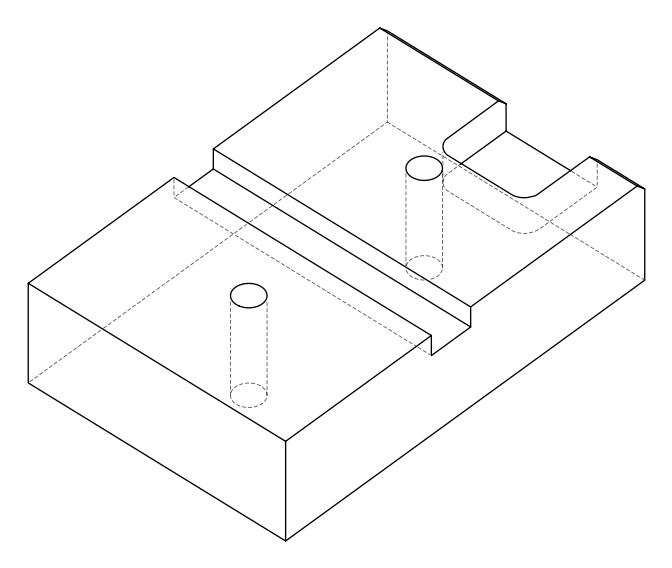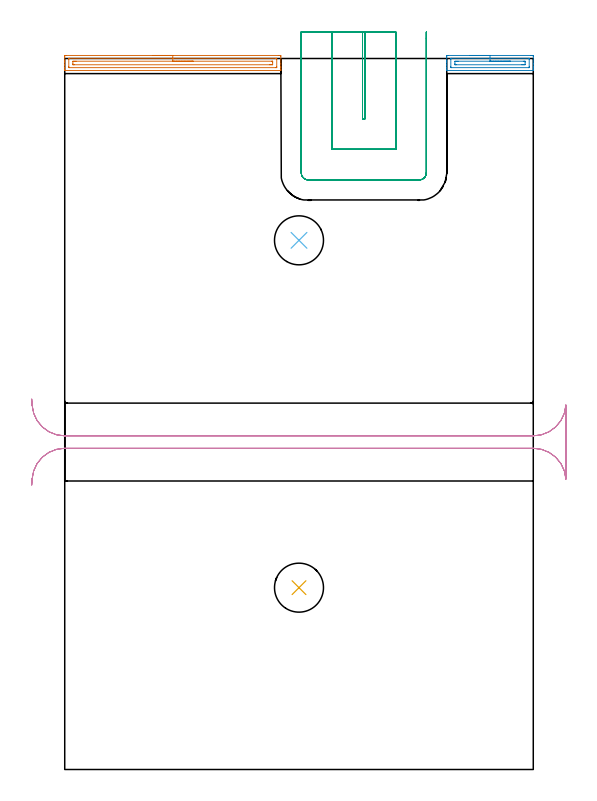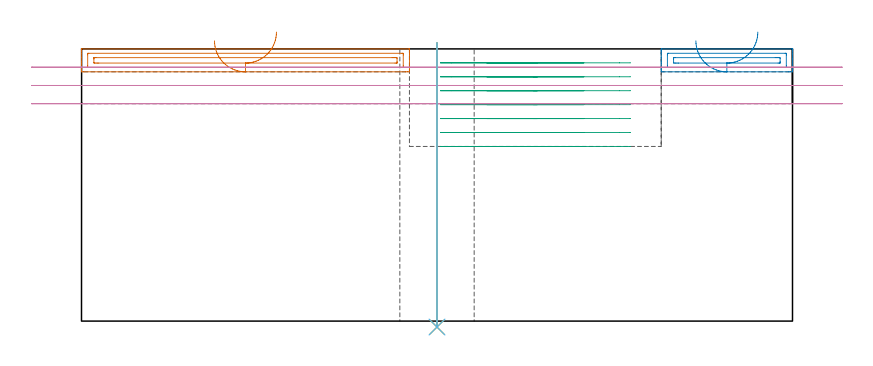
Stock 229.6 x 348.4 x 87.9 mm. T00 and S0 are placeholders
(PLAN: 6 operations, 3 tool changes, 16.5 min)
(1 AREA_MILL | FG_CHAMFER_SURFACE | UGT0205_001 | 2.74 min | 3026 mm3)
(2 AREA_MILL_1 | FG_CHAMFER_SURFACE_1 | UGT0205_001 | 1.22 min | 1289 mm3)
(3 MILL_SLOT | SLOT_PARTIAL_RECTANGULAR | UGT0201_094 | Follow Part, ap 5, ae 75% | 8.13 min | 175292 mm3)
(4 MILL_RECTANGULAR_SLOT | SLOT_RECTANGULAR | UGT0201_004 | Follow Part, ap 8, ae 75% | 3.64 min | 154855 mm3)
(5 INDEXABLE_INSERT_DRILL_THROUGH_HOLE_FROM_SOLID | STEP1HOLE | NXT0302_019 | 0.37 min | 39747 mm3)
(6 INDEXABLE_INSERT_DRILL_THROUGH_HOLE_FROM_SOLID_1 | STEP1HOLE_1 | NXT0302_019 | 0.37 min | 39721 mm3)
(TOOL UGT0205_001 | Chamfer Mill 20 x 3 x 45 deg. | D20 FL50 Z2)
(TOOL UGT0201_094 | End mill 20 mm | D20 FL38 Z4)
(TOOL UGT0201_004 | End Mill 32 mm | D32 FL53 Z6)
(TOOL NXT0302_019 | Index. Insert Drill 24mm [880-D2400L25-05] | D24 PA176 FL120 Z2)
(OP 1 AREA_MILL)
G17 G21 G94 G90
T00 M6
G54
G17 G0 G90 X42.95 Y349.9 S1061 M3
G43 Z97.9 H0
Z90.5
G94 G1 X42.988 Z89.628 F250.
X43.102 Z88.763
X43.291 Z87.912
X43.553 Z87.08
X43.887 Z86.274
X44.29 Z85.5
X44.758 Z84.764
X45.29 Z84.072
X45.879 Z83.429
X46.522 Z82.839
X47.214 Z82.308
X47.95 Z81.84
X48.724 Z81.437
X49.53 Z81.103
X50.362 Z80.841
X51.214 Z80.652
X52.078 Z80.538
X52.95 Z80.5
X104.684
X105.268 Y349.899 Z80.501
X105.847 Y349.894 Z80.503
X105.892 Y349.892 Z80.506
X105.9 Y349.318 Z81.079
Y345.755 Z84.64
Y344.341 Z86.056
Y343.973 Z86.422
Y343.238 Z87.162
Y342.98 Z87.419
Y342.556 Z87.835
X105.89 Y342.503 Z87.888
X105.715 Y342.5 Z87.9
X0.185
X0.01 Y342.503 Z87.888
X0.007 Y342.554 Z87.837
X0. Y342.981 Z87.419
Y343.238 Z87.162
Y343.973 Z86.422
Y345.232 Z85.166
Y346.645 Z83.75
Y347.275 Z83.122
Y349.056 Z81.341
X0.002 Y349.318 Z81.079
X0.008 Y349.892 Z80.506
X0.053 Y349.894 Z80.504
X0.632 Y349.9 Z80.5
X52.95
Y348.486 Z81.914
X103.539
X103.657 Y348.484 Z81.916
X103.884 Y348.479 Z81.921
X103.89 Y348.427 Z81.973
X103.899 Y348.01 Z82.39
Y344.446 Z85.954
X103.893 Y343.973 Z86.427
X103.89 Y343.927 Z86.473
X103.715 Y343.919 Z86.481
X103.598 Y343.915 Z86.485
X103.539 Y343.914 Z86.486
X2.361
X2.243 Y343.916 Z86.484
X2.016 Y343.921 Z86.479
X2.01 Y343.973 Z86.427
X2.001 Y344.39 Z86.01
Y347.954 Z82.446
X2.007 Y348.427 Z81.973
X2.01 Y348.473 Z81.927
X2.185 Y348.481 Z81.919
X2.302 Y348.485 Z81.915
X2.361 Y348.486 Z81.914
X52.95
Y347.072 Z83.328
X101.263
X101.691 Y347.07 Z83.33
X101.833 Y347.068 Z83.332
X101.877 Y347.065 Z83.335
X101.89 Y346.992 Z83.408
X101.896 Y346.854 Z83.546
X101.899 Y346.645 Z83.755
X101.898 Y345.548 Z84.852
X101.89 Y345.345 Z85.055
X101.691 Y345.336 Z85.064
X101.223 Y345.33 Z85.07
X100.797 Y345.329 Z85.071
X100.33 Y345.328 Z85.072
X4.637 Y345.329 Z85.071
X4.209 Y345.33 Z85.07
X4.067 Y345.332 Z85.068
X4.023 Y345.335 Z85.065
X4.01 Y345.408 Z84.992
X4.004 Y345.546 Z84.854
X4.001 Y345.755 Z84.645
X4.002 Y346.852 Z83.548
X4.01 Y347.055 Z83.345
X4.209 Y347.065 Z83.335
X4.677 Y347.07 Z83.33
X5.103 Y347.071 Z83.329
X5.57 Y347.072 Z83.328
X52.95
X53.822 Z83.366
X54.686 Z83.48
X55.538 Z83.669
X56.37 Z83.931
X57.176 Z84.265
X57.95 Z84.668
X58.686 Z85.137
X59.378 Z85.668
X60.021 Z86.257
X60.61 Z86.9
X61.142 Z87.593
X61.61 Z88.328
X62.013 Z89.102
X62.347 Z89.908
X62.609 Z90.74
X62.798 Z91.592
X62.912 Z92.457
X62.95 Z93.328
G0 Z97.9
M5
M2
(OP 2 AREA_MILL_1)
G17 G21 G94 G90
T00 M6
G54
G17 G0 G90 X198.4 Y349.9 S1061 M3
G43 Z97.9 H0
Z90.5
G94 G1 X198.438 Z89.628 F250.
X198.552 Z88.764
X198.741 Z87.912
X199.003 Z87.08
X199.337 Z86.274
X199.74 Z85.5
X200.208 Z84.764
X200.74 Z84.072
X201.329 Z83.429
X201.972 Z82.84
X202.664 Z82.308
X203.4 Z81.84
X204.174 Z81.437
X204.98 Z81.103
X205.812 Z80.841
X206.663 Z80.652
X207.528 Z80.538
X208.4 Z80.5
X228.384
X228.969 Y349.899 Z80.501
X229.547 Y349.894 Z80.504
X229.592 Y349.892 Z80.506
X229.6 Y349.318 Z81.079
Y345.755 Z84.64
Y344.34 Z86.057
Y343.973 Z86.422
Y343.239 Z87.16
Y342.979 Z87.42
X229.593 Y342.554 Z87.838
X229.59 Y342.503 Z87.888
X229.416 Y342.5 Z87.9
X187.384
X187.21 Y342.503 Z87.888
X187.207 Y342.554 Z87.838
X187.2 Y342.979 Z87.42
Y343.24 Z87.16
Y343.973 Z86.422
Y345.23 Z85.167
Y346.645 Z83.75
Y347.274 Z83.122
Y349.056 Z81.341
X187.202 Y349.318 Z81.079
X187.208 Y349.892 Z80.506
X187.253 Y349.894 Z80.504
X187.831 Y349.9 Z80.5
X208.4
Y348.486 Z81.914
X227.239 Y348.485 Z81.915
X227.357 Y348.484 Z81.916
X227.584 Y348.479 Z81.921
X227.59 Y348.427 Z81.973
X227.599 Y348.01 Z82.39
Y344.446 Z85.954
X227.593 Y343.973 Z86.427
X227.59 Y343.927 Z86.473
X227.416 Y343.919 Z86.481
X227.298 Y343.915 Z86.485
X227.239 Y343.914 Z86.486
X189.561 Y343.915
X189.443 Y343.916 Z86.484
X189.216 Y343.921 Z86.479
X189.21 Y343.973 Z86.427
X189.201 Y344.39 Z86.01
Y347.954 Z82.446
X189.207 Y348.427 Z81.973
X189.21 Y348.472 Z81.928
X189.384 Y348.481 Z81.919
X189.502 Y348.485 Z81.915
X189.561 Y348.486 Z81.914
X208.4
Y347.072 Z83.328
X224.964 Y347.071 Z83.329
X225.392 Y347.07 Z83.33
X225.534 Y347.068 Z83.332
X225.577 Y347.065 Z83.335
X225.59 Y346.991 Z83.409
X225.596 Y346.853 Z83.547
X225.599 Y346.645 Z83.755
X225.598 Y345.549 Z84.851
X225.59 Y345.346 Z85.054
X225.392 Y345.335 Z85.065
X224.923 Y345.33 Z85.07
X224.497 Y345.329 Z85.071
X224.031 Y345.328 Z85.072
X191.836 Y345.329 Z85.071
X191.408 Y345.33 Z85.07
X191.266 Y345.332 Z85.068
X191.223 Y345.335 Z85.065
X191.21 Y345.409 Z84.991
X191.204 Y345.547 Z84.853
X191.201 Y345.755 Z84.645
X191.202 Y346.851 Z83.549
X191.21 Y347.054 Z83.346
X191.408 Y347.065 Z83.335
X191.877 Y347.07 Z83.33
X192.303 Y347.071 Z83.329
X192.769 Y347.072 Z83.328
X208.4
X209.272 Z83.366
X210.136 Z83.48
X210.988 Z83.669
X211.82 Z83.932
X212.626 Z84.265
X213.4 Z84.668
X214.136 Z85.137
X214.828 Z85.668
X215.471 Z86.257
X216.06 Z86.901
X216.591 Z87.593
X217.06 Z88.328
X217.463 Z89.102
X217.797 Z89.908
X218.059 Z90.74
X218.248 Z91.592
X218.362 Z92.457
X218.4 Z93.328
G0 Z97.9
M5
M2
(OP 3 MILL_SLOT)
G17 G21 G94 G90
T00 M6
G54
G17 G0 G90 X145.9 Y361.4 S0 M3
G43 Z97.9 H0
Z83.4
G94 G1 Y358.4 F250.
Y318.9 F500.
X147.2
Y358.4
Y361.4 F250.
X130.9
Y358.4
Y303.9 F500.
X162.2
Y358.4
Y361.4 F250.
X115.9
Y358.4
Y292.4 F500.
G3 X119.4 Y288.9 R3.5
G1 X173.7
G3 X177.2 Y292.4 R3.5
G1 Y358.4
Y361.4 F250.
G0 X145.9 Z78.9
G1 Y358.4
Y318.9 F500.
X147.2
Y358.4
Y361.4 F250.
X130.9
Y358.4
Y303.9 F500.
X162.2
Y358.4
Y361.4 F250.
X115.9
Y358.4
Y292.4 F500.
G3 X119.4 Y288.9 R3.5
G1 X173.7
G3 X177.2 Y292.4 R3.5
G1 Y358.4
Y361.4 F250.
G0 X145.9 Z74.4
G1 Y358.4
Y318.9 F500.
X147.2
Y358.4
Y361.4 F250.
X130.9
Y358.4
Y303.9 F500.
X162.2
Y358.4
Y361.4 F250.
X115.9
Y358.4
Y292.4 F500.
G3 X119.4 Y288.9 R3.5
G1 X173.7
G3 X177.2 Y292.4 R3.5
G1 Y358.4
Y361.4 F250.
G0 X145.9 Z69.9
G1 Y358.4
Y318.9 F500.
X147.2
Y358.4
Y361.4 F250.
X130.9
Y358.4
Y303.9 F500.
X162.2
Y358.4
Y361.4 F250.
X115.9
Y358.4
Y292.4 F500.
G3 X119.4 Y288.9 R3.5
G1 X173.7
G3 X177.2 Y292.4 R3.5
G1 Y358.4
Y361.4 F250.
G0 X145.9 Z65.4
G1 Y358.4
Y318.9 F500.
X147.2
Y358.4
Y361.4 F250.
X130.9
Y358.4
Y303.9 F500.
X162.2
Y358.4
Y361.4 F250.
X115.9
Y358.4
Y292.4 F500.
G3 X119.4 Y288.9 R3.5
G1 X173.7
G3 X177.2 Y292.4 R3.5
G1 Y358.4
Y361.4 F250.
G0 X145.9 Z60.9
G1 Y358.4
Y318.9 F500.
X147.2
Y358.4
Y361.4 F250.
X130.9
Y358.4
Y303.9 F500.
X162.2
Y358.4
Y361.4 F250.
X115.9
Y358.4
Y292.4 F500.
G3 X119.4 Y288.9 R3.5
G1 X173.7
G3 X177.2 Y292.4 R3.5
G1 Y358.4
Y361.4 F250.
G0 X145.9 Z56.4
G1 Y358.4
Y318.9 F500.
X147.2
Y358.4
Y361.4 F250.
X130.9
Y358.4
Y303.9 F500.
X162.2
Y358.4
Y361.4 F250.
X115.9
Y358.4
Y292.4 F500.
G3 X119.4 Y288.9 R3.5
G1 X173.7
G3 X177.2 Y292.4 R3.5
G1 Y358.4
Y361.4 F250.
G0 Z97.9
M5
M2
(OP 4 MILL_RECTANGULAR_SLOT)
G17 G21 G94 G90
T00 M6
G54
G17 G0 G90 X-16.154 Y139.385 S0 M3
G43 Z97.9 H0
Z82.
G94 G1 X-15.97 Y142.379 F250.
G2 X0. Y157.4 R16. F500.
G1 X229.6
G2 X245.57 Y142.379 R16.
G1 X245.6
Y178.521
X245.57
G2 X229.6 Y163.5 R16.
G1 X0.
G2 X-15.97 Y178.521 R16.
G1 X-16.154 Y181.515 F250.
G0 Y139.385 Z76.1
G1 X-15.97 Y142.379
G2 X0. Y157.4 R16. F500.
G1 X229.6
G2 X245.57 Y142.379 R16.
G1 X245.6
Y178.521
X245.57
G2 X229.6 Y163.5 R16.
G1 X0.
G2 X-15.97 Y178.521 R16.
G1 X-16.154 Y181.515 F250.
G0 Y139.385 Z70.2
G1 X-15.97 Y142.379
G2 X0. Y157.4 R16. F500.
G1 X229.6
G2 X245.57 Y142.379 R16.
G1 X245.6
Y178.521
X245.57
G2 X229.6 Y163.5 R16.
G1 X0.
G2 X-15.97 Y178.521 R16.
G1 X-16.154 Y181.515 F250.
G0 Z97.9
M5
M2
(OP 5 INDEXABLE_INSERT_DRILL_THROUGH_HOLE_FROM_SOLID)
G17 G21 G94 G90
T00 M6
G54
G17 G0 G90 X114.8 Y89.1 S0 M3
G43 Z97.9 H1
G94 G81 G98 Z-1.919 F250. R89.9
G80
M5
M2
(OP 6 INDEXABLE_INSERT_DRILL_THROUGH_HOLE_FROM_SOLID_1)
G17 G21 G94 G90
T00 M6
G54
G17 G0 G90 X114.8 Y259.3 S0 M3
G43 Z97.9 H1
G94 G81 G98 Z-1.919 F250. R89.9
G80
M5
M2
